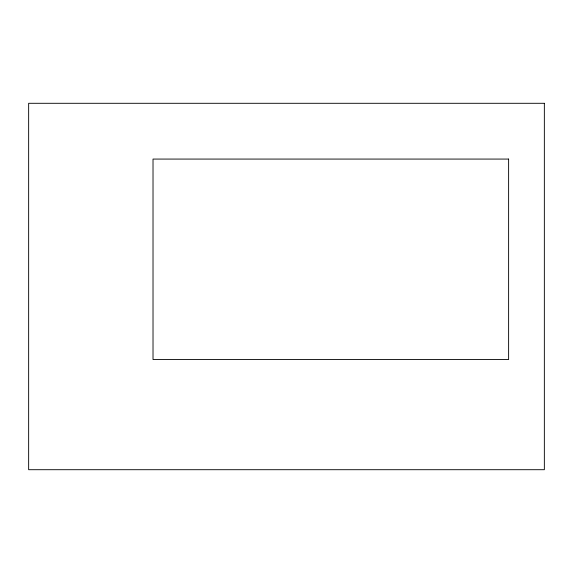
<?xml version="1.0" encoding="UTF-8"?>
<svg xmlns="http://www.w3.org/2000/svg" width="573" height="573" viewBox="0 0 573 573"><rect width="100%" height="100%" fill="white"/><g stroke="black" fill="none" stroke-linecap="round" stroke-linejoin="round"><path stroke-width="0.86" d="M544.35 103.298L28.65 103.298L28.65 469.702L544.35 469.702L544.35 103.298M508.616 159.072L153.02 159.072L153.02 359.529L508.616 359.529L508.616 159.072"/></g></svg>
